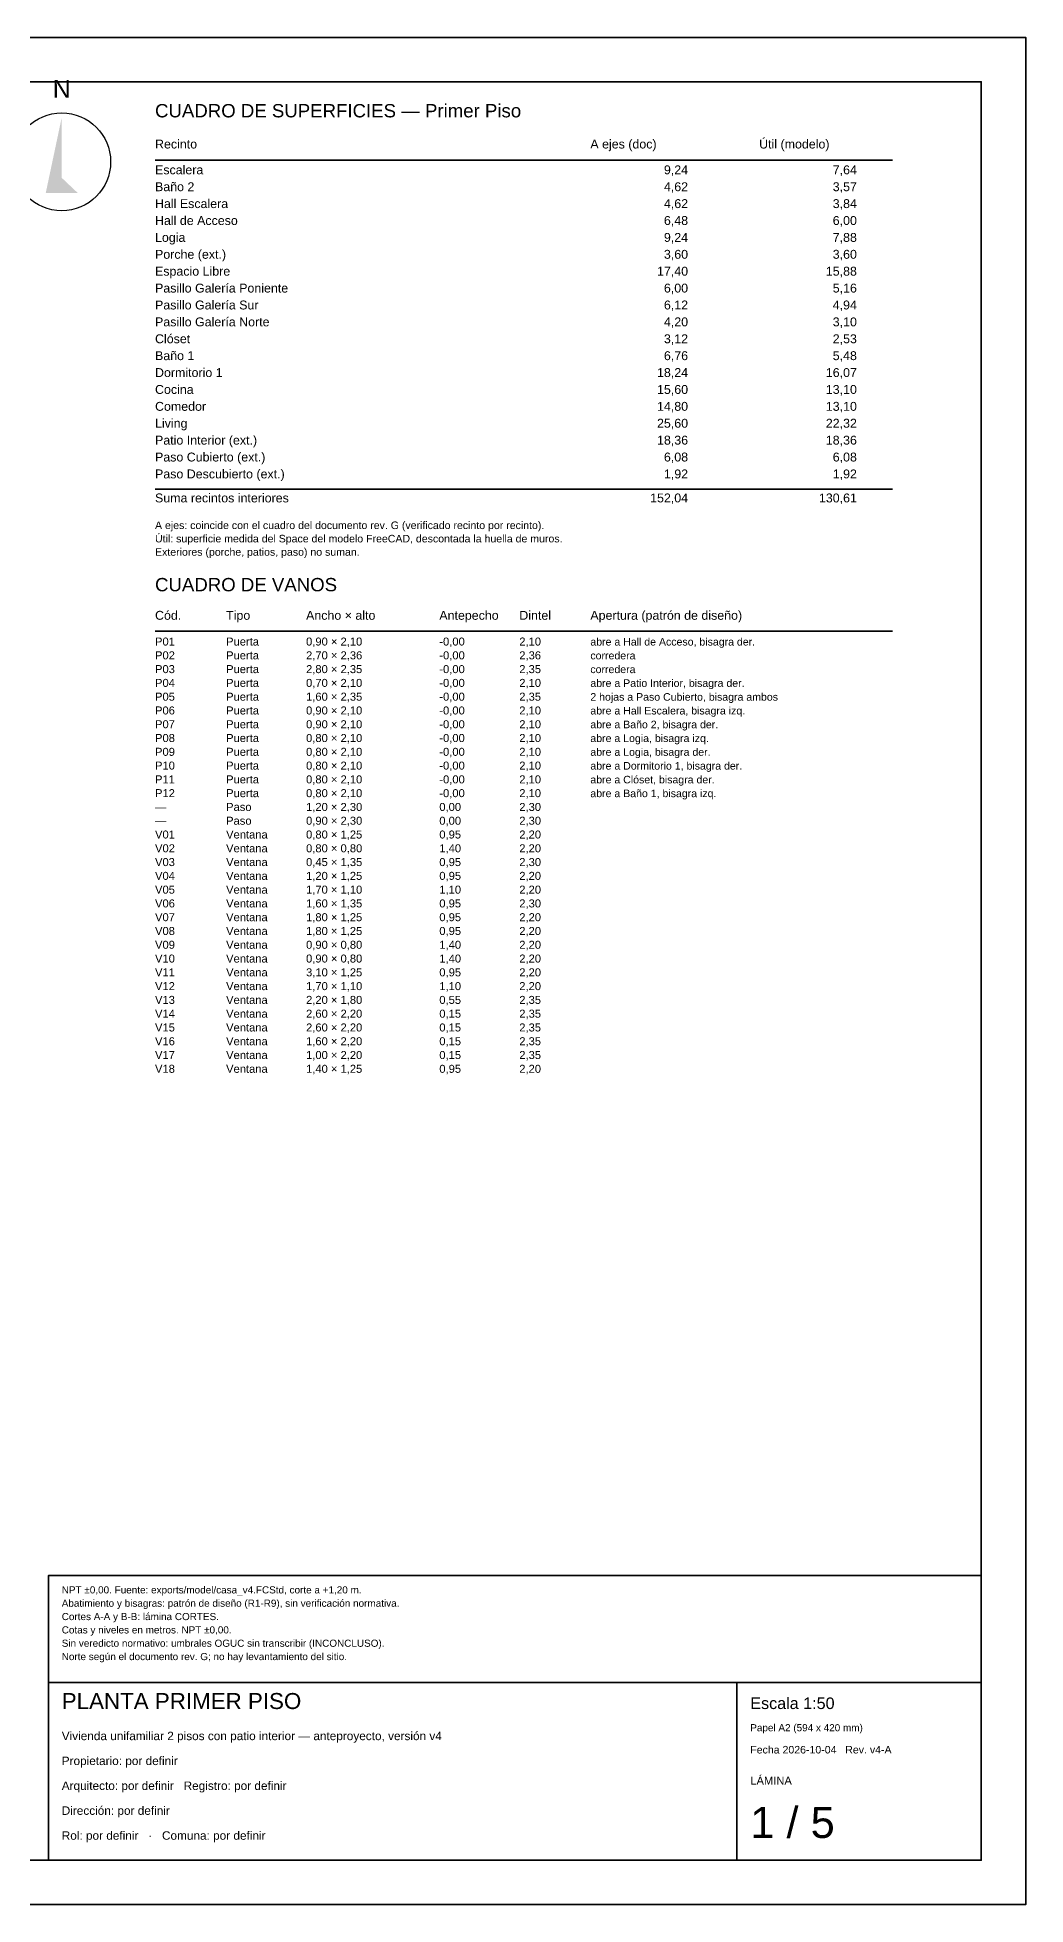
# Model space of a CAD drawing. Header units: metres. Extents: x -4 to 25.7, y -18.5 to 2.5.
# Drawn here: x 14.57 to 25.7, y -18.5 to 2.5 of the extents above; entities that cross this region are included whole.
import ezdxf
from ezdxf.enums import TextEntityAlignment as Align

# ---------------------------------------------------------------- set-up
doc = ezdxf.new("R2010")
doc.units = ezdxf.units.M
doc.header["$LTSCALE"] = 0.5
for name, color, linetype, lineweight in [('A-CUAD', 7, 'CONTINUOUS', 35), ('A-SIMB', 7, 'CONTINUOUS', 25), ('A-TEXT', 7, 'CONTINUOUS', 18)]:
    doc.layers.add(name, color=color, linetype=linetype, lineweight=lineweight)
doc.styles.add('ARQ', font='arial.ttf')

msp = doc.modelspace()

# ---------------------------------------------------------------- linework, layer by layer
at = {"layer": 'A-CUAD'}
for p, q in [((15.9, 1.12), (24.2, 1.12)), ((15.9, -2.58), (24.2, -2.58)), ((15.9, -4.18), (24.2, -4.18)), ((14.7, -16), (25.2, -16)), ((22.45, -18), (22.45, -16))]:
    msp.add_line(p, q, dxfattribs=at)
for points in [[(-4, -18.5), (25.7, -18.5), (25.7, 2.5), (-4, 2.5)], [(-3.5, -18), (25.2, -18), (25.2, 2), (-3.5, 2)], [(14.7, -18), (25.2, -18), (25.2, -14.8), (14.7, -14.8)]]:
    msp.add_lwpolyline(points, close=True, dxfattribs=at)
at = {"layer": 'A-SIMB'}
msp.add_circle((14.85, 1.1), 0.55, dxfattribs=at)
msp.add_solid([(14.85, 1.6), (14.67, 0.75), (14.85, 0.92), (15.03, 0.75)], dxfattribs=at)

# ---------------------------------------------------------------- texts
at = {"layer": 'A-SIMB', "style": 'ARQ'}
msp.add_text('N', height=0.2, dxfattribs=at).set_placement((14.85, 1.92), align=Align.MIDDLE_CENTER)
at = {"layer": 'A-TEXT', "style": 'ARQ'}
for s, height, p in [('CUADRO DE SUPERFICIES — Primer Piso', 0.15, (15.9, 1.6)), ('Escalera', 0.1, (15.9, 0.96)), ('Baño 2', 0.1, (15.9, 0.77)), ('Hall Escalera', 0.1, (15.9, 0.58)), ('Hall de Acceso', 0.1, (15.9, 0.39)), ('Logia', 0.1, (15.9, 0.2)), ('Porche (ext.)', 0.1, (15.9, 0.01)), ('Espacio Libre', 0.1, (15.9, -0.18)), ('Pasillo Galería Poniente', 0.1, (15.9, -0.37)), ('Pasillo Galería Sur', 0.1, (15.9, -0.56)), ('Clóset', 0.1, (15.9, -0.94)), ('Pasillo Galería Norte', 0.1, (15.9, -0.75)), ('Baño 1', 0.1, (15.9, -1.13)), ('Dormitorio 1', 0.1, (15.9, -1.32)), ('Cocina', 0.1, (15.9, -1.51)), ('Comedor', 0.1, (15.9, -1.7)), ('Living', 0.1, (15.9, -1.89)), ('Patio Interior (ext.)', 0.1, (15.9, -2.08)), ('Paso Cubierto (ext.)', 0.1, (15.9, -2.27)), ('Paso Descubierto (ext.)', 0.1, (15.9, -2.46)), ('Suma recintos interiores', 0.1, (15.9, -2.73)), ('CUADRO DE VANOS', 0.15, (15.9, -3.73)), ('P01', 0.09, (15.9, -4.34)), ('P02', 0.09, (15.9, -4.495)), ('Puerta', 0.09, (16.7, -4.34)), ('Puerta', 0.09, (16.7, -4.495)), ('0,90 × 2,10', 0.09, (17.6, -4.34)), ('2,70 × 2,36', 0.09, (17.6, -4.495)), ('-0,00', 0.09, (19.1, -4.34)), ('-0,00', 0.09, (19.1, -4.495)), ('2,10', 0.09, (20, -4.34)), ('2,36', 0.09, (20, -4.495)), ('abre a Hall de Acceso, bisagra der.', 0.085, (20.8, -4.34)), ('corredera', 0.085, (20.8, -4.495)), ('P03', 0.09, (15.9, -4.65)), ('Puerta', 0.09, (16.7, -4.65)), ('2,80 × 2,35', 0.09, (17.6, -4.65)), ('-0,00', 0.09, (19.1, -4.65)), ('2,35', 0.09, (20, -4.65)), ('corredera', 0.085, (20.8, -4.65)), ('P04', 0.09, (15.9, -4.805)), ('Puerta', 0.09, (16.7, -4.805)), ('0,70 × 2,10', 0.09, (17.6, -4.805)), ('-0,00', 0.09, (19.1, -4.805)), ('2,10', 0.09, (20, -4.805)), ('abre a Patio Interior, bisagra der.', 0.085, (20.8, -4.805)), ('P05', 0.09, (15.9, -4.96)), ('P06', 0.09, (15.9, -5.115)), ('Puerta', 0.09, (16.7, -4.96)), ('Puerta', 0.09, (16.7, -5.115)), ('0,90 × 2,10', 0.09, (17.6, -5.115)), ('1,60 × 2,35', 0.09, (17.6, -4.96)), ('-0,00', 0.09, (19.1, -4.96)), ('-0,00', 0.09, (19.1, -5.115)), ('2,35', 0.09, (20, -4.96)), ('2,10', 0.09, (20, -5.115)), ('abre a Hall Escalera, bisagra izq.', 0.085, (20.8, -5.115)), ('2 hojas a Paso Cubierto, bisagra ambos', 0.085, (20.8, -4.96)), ('P07', 0.09, (15.9, -5.27)), ('Puerta', 0.09, (16.7, -5.27)), ('0,90 × 2,10', 0.09, (17.6, -5.27)), ('-0,00', 0.09, (19.1, -5.27)), ('2,10', 0.09, (20, -5.27)), ('abre a Baño 2, bisagra der.', 0.085, (20.8, -5.27)), ('P08', 0.09, (15.9, -5.425)), ('Puerta', 0.09, (16.7, -5.425)), ('0,80 × 2,10', 0.09, (17.6, -5.425)), ('-0,00', 0.09, (19.1, -5.425)), ('2,10', 0.09, (20, -5.425)), ('abre a Logia, bisagra izq.', 0.085, (20.8, -5.425)), ('P09', 0.09, (15.9, -5.58)), ('P10', 0.09, (15.9, -5.735)), ('Puerta', 0.09, (16.7, -5.58)), ('Puerta', 0.09, (16.7, -5.735)), ('0,80 × 2,10', 0.09, (17.6, -5.58)), ('0,80 × 2,10', 0.09, (17.6, -5.735)), ('-0,00', 0.09, (19.1, -5.58)), ('-0,00', 0.09, (19.1, -5.735)), ('2,10', 0.09, (20, -5.58)), ('2,10', 0.09, (20, -5.735)), ('abre a Logia, bisagra der.', 0.085, (20.8, -5.58)), ('abre a Dormitorio 1, bisagra der.', 0.085, (20.8, -5.735)), ('P11', 0.09, (15.9, -5.89)), ('Puerta', 0.09, (16.7, -5.89)), ('0,80 × 2,10', 0.09, (17.6, -5.89)), ('-0,00', 0.09, (19.1, -5.89)), ('2,10', 0.09, (20, -5.89)), ('abre a Clóset, bisagra der.', 0.085, (20.8, -5.89)), ('P12', 0.09, (15.9, -6.045)), ('Puerta', 0.09, (16.7, -6.045)), ('0,80 × 2,10', 0.09, (17.6, -6.045)), ('-0,00', 0.09, (19.1, -6.045)), ('2,10', 0.09, (20, -6.045)), ('abre a Baño 1, bisagra izq.', 0.085, (20.8, -6.045)), ('—', 0.09, (15.9, -6.2)), ('Paso', 0.09, (16.7, -6.2)), ('Paso', 0.09, (16.7, -6.355)), ('0,90 × 2,30', 0.09, (17.6, -6.355)), ('1,20 × 2,30', 0.09, (17.6, -6.2)), ('0,00', 0.09, (19.1, -6.2)), ('0,00', 0.09, (19.1, -6.355)), ('2,30', 0.09, (20, -6.2)), ('2,30', 0.09, (20, -6.355)), ('—', 0.09, (15.9, -6.355)), ('V01', 0.09, (15.9, -6.51)), ('Ventana', 0.09, (16.7, -6.51)), ('0,80 × 1,25', 0.09, (17.6, -6.51)), ('0,95', 0.09, (19.1, -6.51)), ('2,20', 0.09, (20, -6.51)), ('V02', 0.09, (15.9, -6.665)), ('Ventana', 0.09, (16.7, -6.665)), ('0,80 × 0,80', 0.09, (17.6, -6.665)), ('1,40', 0.09, (19.1, -6.665)), ('2,20', 0.09, (20, -6.665)), ('V03', 0.09, (15.9, -6.82)), ('V04', 0.09, (15.9, -6.975)), ('Ventana', 0.09, (16.7, -6.82)), ('Ventana', 0.09, (16.7, -6.975)), ('0,45 × 1,35', 0.09, (17.6, -6.82)), ('1,20 × 1,25', 0.09, (17.6, -6.975)), ('0,95', 0.09, (19.1, -6.82)), ('0,95', 0.09, (19.1, -6.975)), ('2,30', 0.09, (20, -6.82)), ('2,20', 0.09, (20, -6.975)), ('V05', 0.09, (15.9, -7.13)), ('Ventana', 0.09, (16.7, -7.13)), ('1,70 × 1,10', 0.09, (17.6, -7.13)), ('1,10', 0.09, (19.1, -7.13)), ('2,20', 0.09, (20, -7.13)), ('V06', 0.09, (15.9, -7.285)), ('V07', 0.09, (15.9, -7.44)), ('Ventana', 0.09, (16.7, -7.285)), ('1,60 × 1,35', 0.09, (17.6, -7.285)), ('1,80 × 1,25', 0.09, (17.6, -7.44)), ('0,95', 0.09, (19.1, -7.285)), ('0,95', 0.09, (19.1, -7.44)), ('2,30', 0.09, (20, -7.285)), ('2,20', 0.09, (20, -7.44)), ('V08', 0.09, (15.9, -7.595)), ('Ventana', 0.09, (16.7, -7.44)), ('Ventana', 0.09, (16.7, -7.595)), ('1,80 × 1,25', 0.09, (17.6, -7.595)), ('0,95', 0.09, (19.1, -7.595)), ('2,20', 0.09, (20, -7.595)), ('V09', 0.09, (15.9, -7.75)), ('Ventana', 0.09, (16.7, -7.75)), ('0,90 × 0,80', 0.09, (17.6, -7.75)), ('1,40', 0.09, (19.1, -7.75)), ('2,20', 0.09, (20, -7.75)), ('V10', 0.09, (15.9, -7.905)), ('V11', 0.09, (15.9, -8.06)), ('Ventana', 0.09, (16.7, -7.905)), ('Ventana', 0.09, (16.7, -8.06)), ('0,90 × 0,80', 0.09, (17.6, -7.905)), ('3,10 × 1,25', 0.09, (17.6, -8.06)), ('0,95', 0.09, (19.1, -8.06)), ('1,40', 0.09, (19.1, -7.905)), ('2,20', 0.09, (20, -7.905)), ('2,20', 0.09, (20, -8.06)), ('V12', 0.09, (15.9, -8.215)), ('Ventana', 0.09, (16.7, -8.215)), ('1,70 × 1,10', 0.09, (17.6, -8.215)), ('1,10', 0.09, (19.1, -8.215)), ('2,20', 0.09, (20, -8.215)), ('V13', 0.09, (15.9, -8.37)), ('Ventana', 0.09, (16.7, -8.37)), ('2,20 × 1,80', 0.09, (17.6, -8.37)), ('0,55', 0.09, (19.1, -8.37)), ('2,35', 0.09, (20, -8.37)), ('V14', 0.09, (15.9, -8.525)), ('V15', 0.09, (15.9, -8.68)), ('Ventana', 0.09, (16.7, -8.525)), ('Ventana', 0.09, (16.7, -8.68)), ('2,60 × 2,20', 0.09, (17.6, -8.525)), ('2,60 × 2,20', 0.09, (17.6, -8.68)), ('0,15', 0.09, (19.1, -8.525)), ('0,15', 0.09, (19.1, -8.68)), ('2,35', 0.09, (20, -8.525)), ('2,35', 0.09, (20, -8.68)), ('V16', 0.09, (15.9, -8.835)), ('Ventana', 0.09, (16.7, -8.835)), ('1,60 × 2,20', 0.09, (17.6, -8.835)), ('0,15', 0.09, (19.1, -8.835)), ('2,35', 0.09, (20, -8.835)), ('V17', 0.09, (15.9, -8.99)), ('Ventana', 0.09, (16.7, -8.99)), ('1,00 × 2,20', 0.09, (17.6, -8.99)), ('0,15', 0.09, (19.1, -8.99)), ('2,35', 0.09, (20, -8.99)), ('V18', 0.09, (15.9, -9.145)), ('Ventana', 0.09, (16.7, -9.145)), ('1,40 × 1,25', 0.09, (17.6, -9.145)), ('0,95', 0.09, (19.1, -9.145)), ('2,20', 0.09, (20, -9.145)), ('Abatimiento y bisagras: patrón de diseño (R1-R9), sin verificación normativa.', 0.08, (14.85, -15.15)), ('NPT ±0,00. Fuente: exports/model/casa_v4.FCStd, corte a +1,20 m.', 0.08, (14.85, -15)), ('Cortes A-A y B-B: lámina CORTES.', 0.08, (14.85, -15.3)), ('Sin veredicto normativo: umbrales OGUC sin transcribir (INCONCLUSO).', 0.08, (14.85, -15.6)), ('Cotas y niveles en metros. NPT ±0,00.', 0.08, (14.85, -15.45)), ('Norte según el documento rev. G; no hay levantamiento del sitio.', 0.08, (14.85, -15.75)), ('PLANTA PRIMER PISO', 0.18, (14.85, -16.3)), ('Escala 1:50', 0.13, (22.6, -16.3)), ('Vivienda unifamiliar 2 pisos con patio interior — anteproyecto, versión v4', 0.095, (14.85, -16.65)), ('Papel A2 (594 x 420 mm)', 0.08, (22.6, -16.55)), ('Fecha 2026-10-04   Rev. v4-A', 0.085, (22.6, -16.8)), ('Propietario: por definir', 0.095, (14.85, -16.93)), ('Arquitecto: por definir   Registro: por definir', 0.095, (14.85, -17.21)), ('LÁMINA', 0.09, (22.6, -17.15)), ('Dirección: por definir', 0.095, (14.85, -17.49)), ('1 / 5', 0.35, (22.6, -17.75)), ('Rol: por definir   ·   Comuna: por definir', 0.095, (14.85, -17.77))]:
    msp.add_text(s, height=height, dxfattribs=at).set_placement(p)
at = {"layer": 'A-TEXT', "color": 8, "style": 'ARQ'}
for s, height, p in [('Recinto', 0.1, (15.9, 1.25)), ('A ejes (doc)', 0.1, (20.8, 1.25)), ('Útil (modelo)', 0.1, (22.7, 1.25)), ('A ejes: coincide con el cuadro del documento rev. G (verificado recinto por recinto).', 0.085, (15.9, -3.03)), ('Útil: superficie medida del Space del modelo FreeCAD, descontada la huella de muros.', 0.085, (15.9, -3.18)), ('Exteriores (porche, patios, paso) no suman.', 0.085, (15.9, -3.33)), ('Cód.', 0.1, (15.9, -4.05)), ('Tipo', 0.1, (16.7, -4.05)), ('Ancho × alto', 0.1, (17.6, -4.05)), ('Antepecho', 0.1, (19.1, -4.05)), ('Dintel', 0.1, (20, -4.05)), ('Apertura (patrón de diseño)', 0.1, (20.8, -4.05))]:
    msp.add_text(s, height=height, dxfattribs=at).set_placement(p)
at = {"layer": 'A-TEXT', "style": 'ARQ'}
for s, p in [('9,24', (21.9, 0.96)), ('7,64', (23.8, 0.96)), ('4,62', (21.9, 0.77)), ('3,57', (23.8, 0.77)), ('4,62', (21.9, 0.58)), ('3,84', (23.8, 0.58)), ('6,48', (21.9, 0.39)), ('6,00', (23.8, 0.39)), ('9,24', (21.9, 0.2)), ('7,88', (23.8, 0.2)), ('3,60', (21.9, 0.01)), ('3,60', (23.8, 0.01)), ('17,40', (21.9, -0.18)), ('15,88', (23.8, -0.18)), ('6,00', (21.9, -0.37)), ('5,16', (23.8, -0.37)), ('6,12', (21.9, -0.56)), ('4,94', (23.8, -0.56)), ('4,20', (21.9, -0.75)), ('3,12', (21.9, -0.94)), ('3,10', (23.8, -0.75)), ('2,53', (23.8, -0.94)), ('6,76', (21.9, -1.13)), ('5,48', (23.8, -1.13)), ('18,24', (21.9, -1.32)), ('16,07', (23.8, -1.32)), ('15,60', (21.9, -1.51)), ('13,10', (23.8, -1.51)), ('14,80', (21.9, -1.7)), ('13,10', (23.8, -1.7)), ('25,60', (21.9, -1.89)), ('22,32', (23.8, -1.89)), ('18,36', (21.9, -2.08)), ('18,36', (23.8, -2.08)), ('6,08', (21.9, -2.27)), ('6,08', (23.8, -2.27)), ('1,92', (21.9, -2.46)), ('1,92', (23.8, -2.46)), ('152,04', (21.9, -2.73)), ('130,61', (23.8, -2.73))]:
    msp.add_text(s, height=0.1, dxfattribs=at).set_placement(p, align=Align.RIGHT)

doc.saveas('drawing.dxf')
